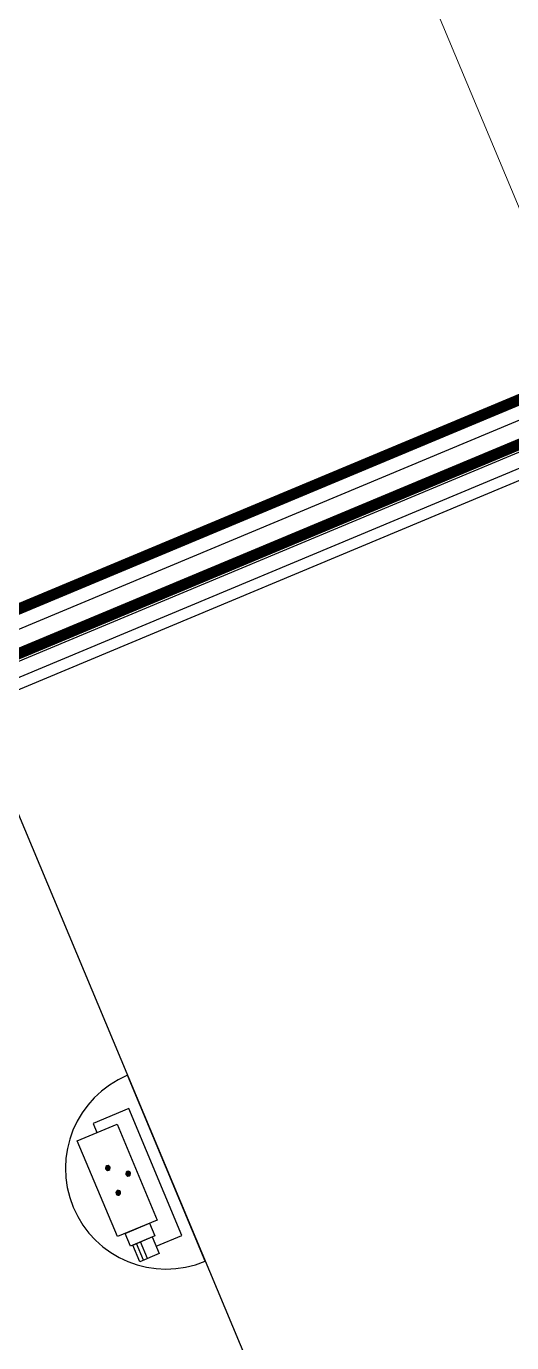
# Model space of a CAD drawing. Header units: millimetres. Extents: x 768159 to 833032, y -1374957 to -1225629.
# Drawn here: x 788674 to 789546, y -1316787 to -1314422 of the extents above; entities that cross this region are included whole.
import ezdxf
from ezdxf.xclip import XClip

# ---------------------------------------------------------------- set-up
doc = ezdxf.new("R2010")
doc.units = ezdxf.units.MM
doc.header["$LTSCALE"] = 10
doc.header["$MEASUREMENT"] = 0
doc.header["$XCLIPFRAME"] = 0
doc.linetypes.add('ACAD_ISO05W100', pattern=[33, 24, -3, 0, -3, 0, -3])
for name, color, linetype in [('I—平顶-投影仪、监控', 62, 'Continuous'), ('I—平顶—分格线', 8, 'Continuous'), ('I—平顶—检修口', 144, 'Continuous'), ('I—平顶—消防设施', 10, 'Continuous'), ('I—平顶—造型', 122, 'Continuous')]:
    doc.layers.add(name, color=color, linetype=linetype)

# ---------------------------------------------------------------- blocks, each defined once
blk = doc.blocks.new('1080P半球')
h = blk.add_hatch(color=256)
edge = h.paths.add_edge_path()
edge.add_ellipse((331, -135.7), major_axis=(3.05, 3.05), ratio=1, start_angle=315, end_angle=495)
edge.add_ellipse((331, -135.7), major_axis=(3.05, 3.05), ratio=1, start_angle=135, end_angle=315)
h = blk.add_hatch(color=256)
edge = h.paths.add_edge_path()
edge.add_ellipse((307.5, -165.5), major_axis=(3.05, 3.05), ratio=1, start_angle=315, end_angle=495)
edge.add_ellipse((307.5, -165.5), major_axis=(3.05, 3.05), ratio=1, start_angle=135, end_angle=315)
h = blk.add_hatch(color=256)
edge = h.paths.add_edge_path()
edge.add_ellipse((355.9, -165.5), major_axis=(3.05, 3.05), ratio=1, start_angle=315, end_angle=495)
edge.add_ellipse((355.9, -165.5), major_axis=(3.05, 3.05), ratio=1, start_angle=135, end_angle=315)
for p, q in [((529.4, -69), (167.3, -69)), ((470.7, -89.4), (223.4, -89.4)), ((223.4, -89.4), (223.4, -159.1)), ((470.7, -139.7), (470.7, -89.4)), ((241.1, -197.2), (241.1, -119.8)), ((241.1, -119.8), (427.9, -119.8)), ((427.9, -119.8), (427.9, -197.2)), ((427.9, -182), (427.9, -134.9)), ((427.9, -134.9), (452.5, -134.9)), ((452.5, -134.9), (452.5, -182)), ((452.5, -177.3), (452.5, -139.7)), ((452.5, -139.7), (485, -139.7)), ((485, -139.7), (485, -177.3)), ((223.4, -159.1), (241.1, -159.1)), ((485, -162.5), (452.5, -162.5)), ((452.5, -182), (427.9, -182)), ((485, -170.6), (452.5, -170.6)), ((485, -177.3), (452.5, -177.3)), ((427.9, -197.2), (241.1, -197.2))]:
    blk.add_line(p, q)
blk.add_arc((348.4, -69), 181, 180, 0)
for centre, start_param, end_param in [((331, -135.7), 5.497787, 8.63938), ((331, -135.7), 2.356194, 5.497787), ((307.5, -165.5), 5.497787, 8.63938), ((307.5, -165.5), 2.356194, 5.497787), ((355.9, -165.5), 5.497787, 8.63938), ((355.9, -165.5), 2.356194, 5.497787)]:
    blk.add_ellipse(centre, major_axis=(3.05, 3.05), ratio=1, start_param=start_param, end_param=end_param)
blk = doc.blocks.new('4560')
at = {"layer": 'I—平顶—分格线', "color": 1}
for centre in [(-2960, -20), (-2880, -20), (-2800, -20), (-2720, -20), (-2960, -50), (-2920, -35), (-2880, -50), (-2840, -35), (-2800, -50), (-2760, -35), (-2720, -50), (-2680, -35), (-2920, -65), (-2840, -65), (-2760, -65), (-2960, -80), (-2920, -95), (-2880, -80), (-2840, -95), (-2800, -80), (-2760, -95), (-2720, -80), (-2960, -110), (-2880, -110), (-2800, -110), (-2720, -110), (-2960, -140), (-2920, -125), (-2880, -140), (-2840, -125), (-2800, -140), (-2760, -125), (-2720, -140), (-2920, -155), (-2840, -155), (-2760, -155), (-2960, -170), (-2920, -185), (-2880, -170), (-2840, -185), (-2800, -170), (-2760, -185), (-2960, -200), (-2920, -215), (-2880, -200), (-2840, -215), (-2800, -200), (-2760, -215), (-2960, -230), (-2880, -230), (-2800, -230), (-2960, -260), (-2920, -245), (-2880, -260), (-2840, -245), (-2800, -260), (-2760, -245), (-2920, -275), (-2840, -275), (-2960, -290), (-2920, -305), (-2880, -290), (-2840, -305), (-2800, -290), (-2880, -320), (-2800, -320), (-2840, -335), (-2960, -770), (-2960, -800), (-2920, -785), (-2880, -800), (-2960, -830), (-2920, -815), (-2880, -830), (-2840, -815), (-2800, -830), (-2920, -845), (-2840, -845), (-2760, -845), (-2960, -860), (-2920, -875), (-2880, -860), (-2840, -875), (-2800, -860), (-2760, -875), (-2720, -860), (-2680, -875), (-2960, -890), (-2880, -890), (-2800, -890), (-2720, -890), (-2640, -890), (-2960, -920), (-2920, -905), (-2880, -920), (-2840, -905), (-2800, -920), (-2760, -905), (-2720, -920), (-2680, -905), (-2640, -920), (-2600, -905), (-2560, -920), (-2920, -935), (-2840, -935), (-2760, -935), (-2680, -935), (-2600, -935), (-2520, -935), (-2960, -950), (-2920, -965), (-2880, -950), (-2840, -965), (-2800, -950), (-2760, -965), (-2720, -950), (-2680, -965), (-2640, -950), (-2600, -965), (-2560, -950), (-2520, -965), (-2480, -950), (-2960, -980), (-2920, -995), (-2880, -980), (-2840, -995), (-2800, -980), (-2760, -995), (-2720, -980), (-2680, -995), (-2640, -980), (-2600, -995), (-2560, -980), (-2520, -995), (-2960, -1010), (-2880, -1010), (-2800, -1010), (-2720, -1010), (-2640, -1010), (-2560, -1010), (-2960, -1040), (-2920, -1025), (-2880, -1040), (-2840, -1025), (-2800, -1040), (-2760, -1025), (-2720, -1040), (-2680, -1025), (-2640, -1040), (-2600, -1025), (-2560, -1040), (-2520, -1025), (-2920, -1055), (-2840, -1055), (-2760, -1055), (-2680, -1055), (-2600, -1055), (-2520, -1055), (-2960, -1070), (-2920, -1085), (-2880, -1070), (-2840, -1085), (-2800, -1070), (-2760, -1085), (-2720, -1070), (-2680, -1085), (-2640, -1070), (-2600, -1085), (-2560, -1070), (-2960, -1100), (-2880, -1100), (-2800, -1100), (-2720, -1100), (-2640, -1100), (-2560, -1100), (-2960, -1130), (-2920, -1115), (-2880, -1130), (-2840, -1115), (-2800, -1130), (-2760, -1115), (-2720, -1130), (-2680, -1115), (-2640, -1130), (-2600, -1115), (-2560, -1130), (-2960, -1160), (-2920, -1145), (-2880, -1160), (-2840, -1145), (-2800, -1160), (-2760, -1145), (-2720, -1160), (-2680, -1145), (-2640, -1160), (-2600, -1145), (-2560, -1160), (-2920, -1175), (-2840, -1175), (-2760, -1175), (-2680, -1175), (-2600, -1175), (-2960, -1190), (-2920, -1205), (-2880, -1190), (-2840, -1205), (-2800, -1190), (-2760, -1205), (-2720, -1190), (-2680, -1205), (-2640, -1190), (-2600, -1205), (-2960, -1220), (-2880, -1220), (-2800, -1220), (-2720, -1220), (-2640, -1220), (-2960, -1250), (-2920, -1235), (-2880, -1250), (-2840, -1235), (-2800, -1250), (-2760, -1235), (-2720, -1250), (-2680, -1235), (-2640, -1250), (-2600, -1235), (-2920, -1265), (-2840, -1265), (-2760, -1265), (-2680, -1265), (-2960, -1280), (-2920, -1295), (-2880, -1280), (-2840, -1295), (-2800, -1280), (-2760, -1295), (-2720, -1280), (-2680, -1295), (-2640, -1280), (-2960, -1310), (-2920, -1325), (-2880, -1310), (-2840, -1325), (-2800, -1310), (-2760, -1325), (-2720, -1310), (-2680, -1325), (-2640, -1310), (-2960, -1340), (-2880, -1340), (-2800, -1340), (-2720, -1340), (-2640, -1340), (-2960, -1370), (-2920, -1355), (-2880, -1370), (-2840, -1355), (-2800, -1370), (-2760, -1355), (-2720, -1370), (-2680, -1355), (-2920, -1385), (-2840, -1385), (-2760, -1385), (-2680, -1385)]:
    blk.add_circle(centre, 3, dxfattribs=at)
blk = doc.blocks.new('30-1')
at = {"layer": 'I—平顶—分格线'}
for centre in [(-1370, -55.6), (-1340, -55.6), (-1310, -55.6), (-1280, -55.6), (-1250, -55.6), (-1220, -55.6), (-1190, -55.6), (-1160, -55.6), (-1130, -55.6), (-1100, -55.6), (-1070, -55.6), (-1040, -55.6), (-1010, -55.6), (-980, -55.6), (-950, -55.6), (-920, -55.6), (-1385, -85.6), (-1355, -85.6), (-1325, -85.6), (-1295, -85.6), (-1265, -85.6), (-1235, -85.6), (-1205, -85.6), (-1175, -85.6), (-1145, -85.6), (-1115, -85.6), (-1085, -85.6), (-1055, -85.6), (-1025, -85.6), (-995, -85.6), (-965, -85.6), (-935, -85.6), (-905, -85.6), (-1370, -115.6), (-1340, -115.6), (-1310, -115.6), (-1280, -115.6), (-1250, -115.6), (-1220, -115.6), (-1190, -115.6), (-1160, -115.6), (-1130, -115.6), (-1100, -115.6), (-1070, -115.6), (-1040, -115.6), (-1010, -115.6), (-980, -115.6), (-950, -115.6), (-920, -115.6), (-1385, -145.6), (-1355, -145.6), (-1325, -145.6), (-1295, -145.6), (-1265, -145.6), (-1235, -145.6), (-1205, -145.6), (-1175, -145.6), (-1145, -145.6), (-1115, -145.6), (-1085, -145.6), (-1055, -145.6), (-1025, -145.6), (-995, -145.6), (-965, -145.6), (-935, -145.6), (-845, -145.6), (-815, -145.6), (-1370, -175.6), (-1340, -175.6), (-1310, -175.6), (-1280, -175.6), (-1250, -175.6), (-1220, -175.6), (-1190, -175.6), (-1160, -175.6), (-1130, -175.6), (-1100, -175.6), (-1070, -175.6), (-1040, -175.6), (-1010, -175.6), (-980, -175.6), (-950, -175.6), (-860, -175.6), (-830, -175.6), (-800, -175.6), (-770, -175.6), (-740, -175.6), (-1385, -205.6), (-1355, -205.6), (-1325, -205.6), (-1295, -205.6), (-1265, -205.6), (-1235, -205.6), (-1205, -205.6), (-1175, -205.6), (-1145, -205.6), (-1115, -205.6), (-1085, -205.6), (-1055, -205.6), (-1025, -205.6), (-995, -205.6), (-965, -205.6), (-875, -205.6), (-845, -205.6), (-815, -205.6), (-785, -205.6), (-755, -205.6), (-725, -205.6), (-695, -205.6), (-665, -205.6), (-1370, -235.6), (-1340, -235.6), (-1310, -235.6), (-1280, -235.6), (-1250, -235.6), (-1220, -235.6), (-1190, -235.6), (-1160, -235.6), (-1130, -235.6), (-1100, -235.6), (-1070, -235.6), (-1040, -235.6), (-1010, -235.6), (-980, -235.6), (-860, -235.6), (-830, -235.6), (-800, -235.6), (-770, -235.6), (-740, -235.6), (-710, -235.6), (-680, -235.6), (-650, -235.6), (-620, -235.6), (-590, -235.6), (-1385, -265.6), (-1355, -265.6), (-1325, -265.6), (-1295, -265.6), (-1265, -265.6), (-1235, -265.6), (-1205, -265.6), (-1175, -265.6), (-1145, -265.6), (-1115, -265.6), (-1085, -265.6), (-1055, -265.6), (-1025, -265.6), (-995, -265.6), (-875, -265.6), (-845, -265.6), (-815, -265.6), (-785, -265.6), (-755, -265.6), (-725, -265.6), (-695, -265.6), (-665, -265.6), (-635, -265.6), (-605, -265.6), (-575, -265.6), (-545, -265.6), (-515, -265.6), (-1370, -295.6), (-1340, -295.6), (-1310, -295.6), (-1280, -295.6), (-1250, -295.6), (-1220, -295.6), (-1190, -295.6), (-1160, -295.6), (-1130, -295.6), (-1100, -295.6), (-1070, -295.6), (-1040, -295.6), (-1010, -295.6), (-890, -295.6), (-860, -295.6), (-830, -295.6), (-800, -295.6), (-770, -295.6), (-740, -295.6), (-710, -295.6), (-680, -295.6), (-650, -295.6), (-620, -295.6), (-590, -295.6), (-560, -295.6), (-530, -295.6), (-500, -295.6), (-470, -295.6), (-440, -295.6), (-1385, -325.6), (-1355, -325.6), (-1325, -325.6), (-1295, -325.6), (-1265, -325.6), (-1235, -325.6), (-1205, -325.6), (-1175, -325.6), (-1145, -325.6), (-1115, -325.6), (-1085, -325.6), (-1055, -325.6), (-1025, -325.6), (-905, -325.6), (-875, -325.6), (-845, -325.6), (-815, -325.6), (-785, -325.6), (-755, -325.6), (-725, -325.6), (-695, -325.6), (-665, -325.6), (-635, -325.6), (-605, -325.6), (-575, -325.6), (-545, -325.6), (-515, -325.6), (-485, -325.6), (-455, -325.6), (-425, -325.6), (-395, -325.6), (-365, -325.6), (-1370, -355.6), (-1340, -355.6), (-1310, -355.6), (-1280, -355.6), (-1250, -355.6), (-1220, -355.6), (-1190, -355.6), (-1160, -355.6), (-1130, -355.6), (-1100, -355.6), (-1070, -355.6), (-1040, -355.6), (-920, -355.6), (-890, -355.6), (-860, -355.6), (-830, -355.6), (-800, -355.6), (-770, -355.6), (-740, -355.6), (-710, -355.6), (-680, -355.6), (-650, -355.6), (-620, -355.6), (-590, -355.6), (-560, -355.6), (-530, -355.6), (-500, -355.6), (-470, -355.6), (-440, -355.6), (-410, -355.6), (-380, -355.6), (-350, -355.6), (-320, -355.6), (-290, -355.6), (-1385, -385.6), (-1355, -385.6), (-1325, -385.6), (-1295, -385.6), (-1265, -385.6), (-1235, -385.6), (-1205, -385.6), (-1175, -385.6), (-1145, -385.6), (-1115, -385.6), (-1085, -385.6), (-1055, -385.6), (-935, -385.6), (-905, -385.6), (-875, -385.6), (-845, -385.6), (-815, -385.6), (-785, -385.6), (-755, -385.6), (-725, -385.6), (-695, -385.6), (-665, -385.6), (-635, -385.6), (-605, -385.6), (-575, -385.6), (-545, -385.6), (-515, -385.6), (-485, -385.6), (-455, -385.6), (-425, -385.6), (-395, -385.6), (-365, -385.6), (-335, -385.6), (-305, -385.6), (-275, -385.6), (-245, -385.6), (-215, -385.6), (-1370, -415.6), (-1340, -415.6), (-1310, -415.6), (-1280, -415.6), (-1250, -415.6), (-1220, -415.6), (-1190, -415.6), (-1160, -415.6), (-1130, -415.6), (-1100, -415.6), (-1070, -415.6), (-950, -415.6), (-920, -415.6), (-890, -415.6), (-860, -415.6), (-830, -415.6), (-800, -415.6), (-770, -415.6), (-740, -415.6), (-710, -415.6), (-680, -415.6), (-650, -415.6), (-620, -415.6), (-590, -415.6), (-560, -415.6), (-530, -415.6), (-500, -415.6), (-470, -415.6), (-440, -415.6), (-410, -415.6), (-380, -415.6), (-350, -415.6), (-320, -415.6), (-290, -415.6), (-260, -415.6), (-230, -415.6), (-200, -415.6), (-170, -415.6), (-1385, -445.6), (-1355, -445.6), (-1325, -445.6), (-1295, -445.6), (-1265, -445.6), (-1235, -445.6), (-1205, -445.6), (-1175, -445.6), (-1145, -445.6), (-1115, -445.6), (-1085, -445.6), (-965, -445.6), (-935, -445.6), (-905, -445.6), (-875, -445.6), (-845, -445.6), (-815, -445.6), (-785, -445.6), (-755, -445.6), (-725, -445.6), (-695, -445.6), (-665, -445.6), (-635, -445.6), (-605, -445.6), (-575, -445.6), (-545, -445.6), (-515, -445.6), (-485, -445.6), (-455, -445.6), (-425, -445.6), (-395, -445.6), (-365, -445.6), (-335, -445.6), (-305, -445.6), (-275, -445.6), (-245, -445.6), (-215, -445.6), (-185, -445.6), (-155, -445.6), (-125, -445.6), (-95, -445.6), (-1370, -475.6), (-1340, -475.6), (-1310, -475.6), (-1280, -475.6), (-1250, -475.6), (-1220, -475.6), (-1190, -475.6), (-1160, -475.6), (-1130, -475.6), (-1100, -475.6), (-1070, -475.6), (-980, -475.6), (-950, -475.6), (-920, -475.6), (-890, -475.6), (-860, -475.6), (-830, -475.6), (-800, -475.6), (-770, -475.6), (-740, -475.6), (-710, -475.6), (-680, -475.6), (-650, -475.6), (-620, -475.6), (-590, -475.6), (-560, -475.6), (-530, -475.6), (-500, -475.6), (-470, -475.6), (-440, -475.6), (-410, -475.6), (-380, -475.6), (-350, -475.6), (-320, -475.6), (-290, -475.6), (-260, -475.6), (-230, -475.6), (-200, -475.6), (-170, -475.6), (-140, -475.6), (-110, -475.6), (-80, -475.6), (-50, -475.6), (-1385, -505.6), (-1355, -505.6), (-1325, -505.6), (-1295, -505.6), (-1265, -505.6), (-1235, -505.6), (-1205, -505.6), (-1175, -505.6), (-1145, -505.6), (-1115, -505.6), (-1085, -505.6), (-995, -505.6), (-965, -505.6), (-935, -505.6), (-905, -505.6), (-875, -505.6), (-845, -505.6), (-815, -505.6), (-785, -505.6), (-755, -505.6), (-725, -505.6), (-695, -505.6), (-665, -505.6), (-635, -505.6), (-605, -505.6), (-575, -505.6), (-545, -505.6), (-515, -505.6), (-485, -505.6), (-455, -505.6), (-425, -505.6), (-395, -505.6), (-365, -505.6), (-335, -505.6), (-305, -505.6), (-275, -505.6), (-245, -505.6), (-215, -505.6), (-185, -505.6), (-155, -505.6), (-125, -505.6), (-95, -505.6), (-65, -505.6), (-1370, -535.6), (-1340, -535.6), (-1310, -535.6), (-1280, -535.6), (-1250, -535.6), (-1220, -535.6), (-1190, -535.6), (-1160, -535.6), (-1130, -535.6), (-1100, -535.6), (-1010, -535.6), (-980, -535.6), (-950, -535.6), (-920, -535.6), (-890, -535.6), (-860, -535.6), (-830, -535.6), (-800, -535.6), (-770, -535.6), (-740, -535.6), (-710, -535.6), (-680, -535.6), (-650, -535.6), (-620, -535.6), (-590, -535.6), (-560, -535.6), (-530, -535.6), (-500, -535.6), (-470, -535.6), (-440, -535.6), (-410, -535.6), (-380, -535.6), (-350, -535.6), (-320, -535.6), (-290, -535.6), (-260, -535.6), (-230, -535.6), (-200, -535.6), (-170, -535.6), (-140, -535.6), (-110, -535.6), (-80, -535.6), (-1385, -565.6), (-1355, -565.6), (-1325, -565.6), (-1295, -565.6), (-1265, -565.6), (-1235, -565.6), (-1205, -565.6), (-1175, -565.6), (-1145, -565.6), (-1115, -565.6), (-1025, -565.6), (-995, -565.6), (-965, -565.6), (-935, -565.6), (-905, -565.6), (-875, -565.6), (-845, -565.6), (-815, -565.6), (-785, -565.6), (-755, -565.6), (-725, -565.6), (-695, -565.6), (-665, -565.6), (-635, -565.6), (-605, -565.6), (-575, -565.6), (-545, -565.6), (-515, -565.6), (-485, -565.6), (-455, -565.6), (-425, -565.6), (-395, -565.6), (-365, -565.6), (-335, -565.6), (-305, -565.6), (-275, -565.6), (-245, -565.6), (-215, -565.6), (-185, -565.6), (-155, -565.6), (-125, -565.6), (-95, -565.6), (-1370, -595.6), (-1340, -595.6), (-1310, -595.6), (-1280, -595.6), (-1250, -595.6), (-1220, -595.6), (-1190, -595.6), (-1160, -595.6), (-1130, -595.6), (-1010, -595.6), (-980, -595.6), (-950, -595.6), (-920, -595.6), (-890, -595.6), (-860, -595.6), (-830, -595.6), (-800, -595.6), (-770, -595.6), (-740, -595.6), (-710, -595.6), (-680, -595.6), (-650, -595.6), (-620, -595.6), (-590, -595.6), (-560, -595.6), (-530, -595.6), (-500, -595.6), (-470, -595.6), (-440, -595.6), (-410, -595.6), (-380, -595.6), (-350, -595.6), (-320, -595.6), (-290, -595.6), (-260, -595.6), (-230, -595.6), (-200, -595.6), (-170, -595.6), (-140, -595.6), (-110, -595.6), (-1385, -625.6), (-1355, -625.6), (-1325, -625.6), (-1295, -625.6), (-1265, -625.6), (-1235, -625.6), (-1205, -625.6), (-1175, -625.6), (-1145, -625.6), (-1025, -625.6), (-995, -625.6), (-965, -625.6), (-935, -625.6), (-905, -625.6), (-875, -625.6), (-845, -625.6), (-815, -625.6), (-785, -625.6), (-755, -625.6), (-725, -625.6), (-695, -625.6), (-665, -625.6), (-635, -625.6), (-605, -625.6), (-575, -625.6), (-545, -625.6), (-515, -625.6), (-485, -625.6), (-455, -625.6), (-425, -625.6), (-395, -625.6), (-365, -625.6), (-335, -625.6), (-305, -625.6), (-275, -625.6), (-245, -625.6), (-215, -625.6), (-185, -625.6), (-155, -625.6), (-125, -625.6), (-1370, -655.6), (-1340, -655.6), (-1310, -655.6), (-1280, -655.6), (-1250, -655.6), (-1220, -655.6), (-1190, -655.6), (-1160, -655.6), (-1040, -655.6), (-1010, -655.6), (-980, -655.6), (-950, -655.6), (-920, -655.6), (-890, -655.6), (-860, -655.6), (-830, -655.6), (-800, -655.6), (-770, -655.6), (-740, -655.6), (-710, -655.6), (-680, -655.6), (-650, -655.6), (-620, -655.6), (-590, -655.6), (-560, -655.6), (-530, -655.6), (-500, -655.6), (-470, -655.6), (-440, -655.6), (-410, -655.6), (-380, -655.6), (-350, -655.6), (-320, -655.6), (-290, -655.6), (-260, -655.6), (-230, -655.6), (-200, -655.6), (-170, -655.6), (-140, -655.6), (-1385, -685.6), (-1355, -685.6), (-1325, -685.6), (-1295, -685.6), (-1265, -685.6), (-1235, -685.6), (-1205, -685.6), (-1175, -685.6), (-1055, -685.6), (-1025, -685.6), (-995, -685.6), (-965, -685.6), (-935, -685.6), (-905, -685.6), (-875, -685.6), (-845, -685.6), (-815, -685.6), (-785, -685.6), (-755, -685.6), (-725, -685.6), (-695, -685.6), (-665, -685.6), (-635, -685.6), (-605, -685.6), (-575, -685.6), (-545, -685.6), (-515, -685.6), (-485, -685.6), (-455, -685.6), (-425, -685.6), (-395, -685.6), (-365, -685.6), (-335, -685.6), (-305, -685.6), (-275, -685.6), (-245, -685.6), (-215, -685.6), (-185, -685.6), (-155, -685.6), (-1370, -715.6), (-1340, -715.6), (-1310, -715.6), (-1280, -715.6), (-1250, -715.6), (-1220, -715.6), (-1190, -715.6), (-1070, -715.6), (-1040, -715.6), (-1010, -715.6), (-980, -715.6), (-950, -715.6), (-920, -715.6), (-890, -715.6), (-860, -715.6), (-830, -715.6), (-800, -715.6), (-770, -715.6), (-740, -715.6), (-710, -715.6), (-680, -715.6), (-650, -715.6), (-620, -715.6), (-590, -715.6), (-560, -715.6), (-530, -715.6), (-500, -715.6), (-470, -715.6), (-440, -715.6), (-410, -715.6), (-380, -715.6), (-350, -715.6), (-320, -715.6), (-290, -715.6), (-260, -715.6), (-230, -715.6), (-200, -715.6), (-170, -715.6), (-140, -715.6), (-1385, -745.6), (-1355, -745.6), (-1325, -745.6), (-1295, -745.6), (-1265, -745.6), (-1235, -745.6), (-1205, -745.6), (-1085, -745.6), (-1055, -745.6), (-1025, -745.6), (-995, -745.6), (-965, -745.6), (-935, -745.6), (-905, -745.6), (-875, -745.6), (-845, -745.6), (-815, -745.6), (-785, -745.6), (-755, -745.6), (-725, -745.6), (-695, -745.6), (-665, -745.6), (-635, -745.6), (-605, -745.6), (-575, -745.6), (-545, -745.6), (-515, -745.6), (-485, -745.6), (-455, -745.6), (-425, -745.6), (-395, -745.6), (-365, -745.6), (-335, -745.6), (-305, -745.6), (-275, -745.6), (-245, -745.6), (-215, -745.6), (-185, -745.6), (-155, -745.6), (-1370, -775.6), (-1340, -775.6), (-1310, -775.6), (-1280, -775.6), (-1250, -775.6), (-1220, -775.6), (-1100, -775.6), (-1070, -775.6), (-1040, -775.6), (-1010, -775.6), (-980, -775.6), (-950, -775.6), (-920, -775.6), (-890, -775.6), (-860, -775.6), (-830, -775.6), (-800, -775.6), (-770, -775.6), (-740, -775.6), (-710, -775.6), (-680, -775.6), (-650, -775.6), (-620, -775.6), (-590, -775.6), (-560, -775.6), (-530, -775.6), (-500, -775.6), (-470, -775.6), (-440, -775.6), (-410, -775.6), (-380, -775.6), (-350, -775.6), (-320, -775.6), (-290, -775.6), (-260, -775.6), (-230, -775.6), (-200, -775.6), (-170, -775.6), (-1385, -805.6), (-1355, -805.6), (-1325, -805.6), (-1295, -805.6), (-1265, -805.6), (-1235, -805.6), (-1115, -805.6), (-1085, -805.6), (-1055, -805.6), (-1025, -805.6), (-995, -805.6), (-965, -805.6), (-935, -805.6), (-905, -805.6), (-875, -805.6), (-845, -805.6), (-815, -805.6), (-785, -805.6), (-755, -805.6), (-725, -805.6), (-695, -805.6), (-665, -805.6), (-635, -805.6), (-605, -805.6), (-575, -805.6), (-545, -805.6), (-515, -805.6), (-485, -805.6), (-455, -805.6), (-425, -805.6), (-395, -805.6), (-365, -805.6), (-335, -805.6), (-305, -805.6), (-275, -805.6), (-245, -805.6), (-215, -805.6), (-185, -805.6), (-1370, -835.6), (-1340, -835.6), (-1310, -835.6), (-1280, -835.6), (-1250, -835.6), (-1220, -835.6), (-1130, -835.6), (-1100, -835.6), (-1070, -835.6), (-1040, -835.6), (-1010, -835.6), (-980, -835.6), (-950, -835.6), (-920, -835.6), (-890, -835.6), (-860, -835.6), (-830, -835.6), (-800, -835.6), (-770, -835.6), (-740, -835.6), (-710, -835.6), (-680, -835.6), (-650, -835.6), (-620, -835.6), (-590, -835.6), (-560, -835.6), (-530, -835.6), (-500, -835.6), (-470, -835.6), (-440, -835.6), (-410, -835.6), (-380, -835.6), (-350, -835.6), (-320, -835.6), (-290, -835.6), (-260, -835.6), (-230, -835.6), (-200, -835.6), (-1385, -865.6), (-1355, -865.6), (-1325, -865.6), (-1295, -865.6), (-1265, -865.6), (-1235, -865.6), (-1145, -865.6), (-1115, -865.6), (-1085, -865.6), (-1055, -865.6), (-1025, -865.6), (-995, -865.6), (-965, -865.6), (-935, -865.6), (-905, -865.6), (-875, -865.6), (-845, -865.6), (-815, -865.6), (-785, -865.6), (-755, -865.6), (-725, -865.6), (-695, -865.6), (-665, -865.6), (-635, -865.6), (-605, -865.6), (-575, -865.6), (-545, -865.6), (-515, -865.6), (-485, -865.6), (-455, -865.6), (-425, -865.6), (-395, -865.6), (-365, -865.6), (-335, -865.6), (-305, -865.6), (-275, -865.6), (-245, -865.6), (-215, -865.6), (-1370, -895.6), (-1340, -895.6), (-1310, -895.6), (-1280, -895.6), (-1250, -895.6), (-1160, -895.6), (-1130, -895.6), (-1100, -895.6), (-1070, -895.6), (-1040, -895.6), (-1010, -895.6), (-980, -895.6), (-950, -895.6), (-920, -895.6), (-890, -895.6), (-860, -895.6), (-830, -895.6), (-800, -895.6), (-770, -895.6), (-740, -895.6), (-710, -895.6), (-680, -895.6), (-650, -895.6), (-620, -895.6), (-590, -895.6), (-560, -895.6), (-530, -895.6), (-500, -895.6), (-470, -895.6), (-440, -895.6), (-410, -895.6), (-380, -895.6), (-350, -895.6), (-320, -895.6), (-290, -895.6), (-260, -895.6), (-230, -895.6), (-1385, -925.6), (-1355, -925.6), (-1325, -925.6), (-1295, -925.6), (-1265, -925.6), (-1175, -925.6), (-1145, -925.6), (-1115, -925.6), (-1085, -925.6), (-1055, -925.6), (-1025, -925.6), (-995, -925.6), (-965, -925.6), (-935, -925.6), (-905, -925.6), (-875, -925.6), (-845, -925.6), (-815, -925.6), (-785, -925.6), (-755, -925.6), (-725, -925.6), (-695, -925.6), (-665, -925.6), (-635, -925.6), (-605, -925.6), (-575, -925.6), (-545, -925.6), (-515, -925.6), (-485, -925.6), (-455, -925.6), (-425, -925.6), (-395, -925.6), (-365, -925.6), (-335, -925.6), (-305, -925.6), (-275, -925.6), (-245, -925.6), (-1370, -955.6), (-1340, -955.6), (-1310, -955.6), (-1280, -955.6), (-1190, -955.6), (-1160, -955.6), (-1130, -955.6), (-1100, -955.6), (-1070, -955.6), (-1040, -955.6), (-1010, -955.6), (-980, -955.6), (-950, -955.6), (-920, -955.6), (-890, -955.6), (-860, -955.6), (-830, -955.6), (-800, -955.6), (-770, -955.6), (-740, -955.6), (-710, -955.6), (-680, -955.6), (-650, -955.6), (-620, -955.6), (-590, -955.6), (-560, -955.6), (-530, -955.6), (-500, -955.6), (-470, -955.6), (-440, -955.6), (-410, -955.6), (-380, -955.6), (-350, -955.6), (-320, -955.6), (-290, -955.6), (-260, -955.6), (-1385, -985.6), (-1355, -985.6), (-1325, -985.6), (-1295, -985.6), (-1175, -985.6), (-1145, -985.6), (-1115, -985.6), (-1085, -985.6), (-1055, -985.6), (-1025, -985.6), (-995, -985.6), (-965, -985.6), (-935, -985.6), (-905, -985.6), (-875, -985.6), (-845, -985.6), (-815, -985.6), (-785, -985.6), (-755, -985.6), (-725, -985.6), (-695, -985.6), (-665, -985.6), (-635, -985.6), (-605, -985.6), (-575, -985.6), (-545, -985.6), (-515, -985.6), (-485, -985.6), (-455, -985.6), (-425, -985.6), (-395, -985.6), (-365, -985.6), (-335, -985.6), (-305, -985.6), (-275, -985.6), (-1370, -1015.6), (-1340, -1015.6), (-1310, -1015.6), (-1190, -1015.6), (-1160, -1015.6), (-1130, -1015.6), (-1100, -1015.6), (-1070, -1015.6), (-1040, -1015.6), (-1010, -1015.6), (-980, -1015.6), (-950, -1015.6), (-920, -1015.6), (-890, -1015.6), (-860, -1015.6), (-830, -1015.6), (-800, -1015.6), (-770, -1015.6), (-740, -1015.6), (-710, -1015.6), (-680, -1015.6), (-650, -1015.6), (-620, -1015.6), (-590, -1015.6), (-560, -1015.6), (-530, -1015.6), (-500, -1015.6), (-470, -1015.6), (-440, -1015.6), (-410, -1015.6), (-380, -1015.6), (-350, -1015.6), (-320, -1015.6), (-290, -1015.6), (-1385, -1045.6), (-1355, -1045.6), (-1325, -1045.6), (-1205, -1045.6), (-1175, -1045.6), (-1145, -1045.6), (-1115, -1045.6), (-1085, -1045.6), (-1055, -1045.6), (-1025, -1045.6), (-995, -1045.6), (-965, -1045.6), (-935, -1045.6), (-905, -1045.6), (-875, -1045.6), (-845, -1045.6), (-815, -1045.6), (-785, -1045.6), (-755, -1045.6), (-725, -1045.6), (-695, -1045.6), (-665, -1045.6), (-635, -1045.6), (-605, -1045.6), (-575, -1045.6), (-545, -1045.6), (-515, -1045.6), (-485, -1045.6), (-455, -1045.6), (-425, -1045.6), (-395, -1045.6), (-365, -1045.6), (-335, -1045.6), (-305, -1045.6), (-1370, -1075.6), (-1340, -1075.6), (-1220, -1075.6), (-1190, -1075.6), (-1160, -1075.6), (-1130, -1075.6), (-1100, -1075.6), (-1070, -1075.6), (-1040, -1075.6), (-1010, -1075.6), (-980, -1075.6), (-950, -1075.6), (-920, -1075.6), (-890, -1075.6), (-860, -1075.6), (-830, -1075.6), (-800, -1075.6), (-770, -1075.6), (-740, -1075.6), (-710, -1075.6), (-680, -1075.6), (-650, -1075.6), (-620, -1075.6), (-590, -1075.6), (-560, -1075.6), (-530, -1075.6), (-500, -1075.6), (-470, -1075.6), (-440, -1075.6), (-410, -1075.6), (-380, -1075.6), (-350, -1075.6), (-320, -1075.6), (-290, -1075.6), (-1385, -1105.6), (-1355, -1105.6), (-1235, -1105.6), (-1205, -1105.6), (-1175, -1105.6), (-1145, -1105.6), (-1115, -1105.6), (-1085, -1105.6), (-1055, -1105.6), (-1025, -1105.6), (-995, -1105.6), (-965, -1105.6), (-935, -1105.6), (-905, -1105.6), (-875, -1105.6), (-845, -1105.6), (-815, -1105.6), (-785, -1105.6), (-755, -1105.6), (-725, -1105.6), (-695, -1105.6), (-665, -1105.6), (-635, -1105.6), (-605, -1105.6), (-575, -1105.6), (-545, -1105.6), (-515, -1105.6), (-485, -1105.6), (-455, -1105.6), (-425, -1105.6), (-395, -1105.6), (-365, -1105.6), (-335, -1105.6), (-305, -1105.6), (-1370, -1135.6), (-1250, -1135.6), (-1220, -1135.6), (-1190, -1135.6), (-1160, -1135.6), (-1130, -1135.6), (-1100, -1135.6), (-1070, -1135.6), (-1040, -1135.6), (-1010, -1135.6), (-980, -1135.6), (-950, -1135.6), (-920, -1135.6), (-890, -1135.6), (-860, -1135.6), (-830, -1135.6), (-800, -1135.6), (-770, -1135.6), (-740, -1135.6), (-710, -1135.6), (-680, -1135.6), (-650, -1135.6), (-620, -1135.6), (-590, -1135.6), (-560, -1135.6), (-530, -1135.6), (-500, -1135.6), (-470, -1135.6), (-440, -1135.6), (-410, -1135.6), (-380, -1135.6), (-350, -1135.6), (-320, -1135.6), (-1385, -1165.6), (-1265, -1165.6), (-1235, -1165.6), (-1205, -1165.6), (-1175, -1165.6), (-1145, -1165.6), (-1115, -1165.6), (-1085, -1165.6), (-1055, -1165.6), (-1025, -1165.6), (-995, -1165.6), (-965, -1165.6), (-935, -1165.6), (-905, -1165.6), (-875, -1165.6), (-845, -1165.6), (-815, -1165.6), (-785, -1165.6), (-755, -1165.6), (-725, -1165.6), (-695, -1165.6), (-665, -1165.6), (-635, -1165.6), (-605, -1165.6), (-575, -1165.6), (-545, -1165.6), (-515, -1165.6), (-485, -1165.6), (-455, -1165.6), (-425, -1165.6), (-395, -1165.6), (-365, -1165.6), (-335, -1165.6), (-1370, -1195.6), (-1280, -1195.6), (-1250, -1195.6), (-1220, -1195.6), (-1190, -1195.6), (-1160, -1195.6), (-1130, -1195.6), (-1100, -1195.6), (-1070, -1195.6), (-1040, -1195.6), (-1010, -1195.6), (-980, -1195.6), (-950, -1195.6), (-920, -1195.6), (-890, -1195.6), (-860, -1195.6), (-830, -1195.6), (-800, -1195.6), (-770, -1195.6), (-740, -1195.6), (-710, -1195.6), (-680, -1195.6), (-650, -1195.6), (-620, -1195.6), (-590, -1195.6), (-560, -1195.6), (-530, -1195.6), (-500, -1195.6), (-470, -1195.6), (-440, -1195.6), (-410, -1195.6), (-380, -1195.6), (-350, -1195.6), (-1385, -1225.6), (-1295, -1225.6), (-1265, -1225.6), (-1235, -1225.6), (-1205, -1225.6), (-1175, -1225.6), (-1145, -1225.6), (-1115, -1225.6), (-1085, -1225.6), (-1055, -1225.6), (-1025, -1225.6), (-995, -1225.6), (-965, -1225.6), (-935, -1225.6), (-905, -1225.6), (-875, -1225.6), (-845, -1225.6), (-815, -1225.6), (-785, -1225.6), (-755, -1225.6), (-725, -1225.6), (-695, -1225.6), (-665, -1225.6), (-635, -1225.6), (-605, -1225.6), (-575, -1225.6), (-545, -1225.6), (-515, -1225.6), (-485, -1225.6), (-455, -1225.6), (-425, -1225.6), (-395, -1225.6), (-365, -1225.6), (-1310, -1255.6), (-1280, -1255.6), (-1250, -1255.6), (-1220, -1255.6), (-1190, -1255.6), (-1160, -1255.6), (-1130, -1255.6), (-1100, -1255.6), (-1070, -1255.6), (-1040, -1255.6), (-1010, -1255.6), (-980, -1255.6), (-950, -1255.6), (-920, -1255.6), (-890, -1255.6), (-860, -1255.6), (-830, -1255.6), (-800, -1255.6), (-770, -1255.6), (-740, -1255.6), (-710, -1255.6), (-680, -1255.6), (-650, -1255.6), (-620, -1255.6), (-590, -1255.6), (-560, -1255.6), (-530, -1255.6), (-500, -1255.6), (-470, -1255.6), (-440, -1255.6), (-410, -1255.6), (-380, -1255.6), (-1325, -1285.6), (-1295, -1285.6), (-1265, -1285.6), (-1235, -1285.6), (-1205, -1285.6), (-1175, -1285.6), (-1145, -1285.6), (-1115, -1285.6), (-1085, -1285.6), (-1055, -1285.6), (-1025, -1285.6), (-995, -1285.6), (-965, -1285.6), (-935, -1285.6), (-905, -1285.6), (-875, -1285.6), (-845, -1285.6), (-815, -1285.6), (-785, -1285.6), (-755, -1285.6), (-725, -1285.6), (-695, -1285.6), (-665, -1285.6), (-635, -1285.6), (-605, -1285.6), (-575, -1285.6), (-545, -1285.6), (-515, -1285.6), (-485, -1285.6), (-455, -1285.6), (-425, -1285.6), (-395, -1285.6), (-1340, -1315.6), (-1310, -1315.6), (-1280, -1315.6), (-1250, -1315.6), (-1220, -1315.6), (-1190, -1315.6), (-1160, -1315.6), (-1130, -1315.6), (-1100, -1315.6), (-1070, -1315.6), (-1040, -1315.6), (-1010, -1315.6), (-980, -1315.6), (-950, -1315.6), (-920, -1315.6), (-890, -1315.6), (-860, -1315.6), (-830, -1315.6), (-800, -1315.6), (-770, -1315.6), (-740, -1315.6), (-710, -1315.6), (-680, -1315.6), (-650, -1315.6), (-620, -1315.6), (-590, -1315.6), (-560, -1315.6), (-530, -1315.6), (-500, -1315.6), (-470, -1315.6), (-440, -1315.6), (-410, -1315.6), (-1325, -1345.6), (-1295, -1345.6), (-1265, -1345.6), (-1235, -1345.6), (-1205, -1345.6), (-1175, -1345.6), (-1145, -1345.6), (-1115, -1345.6), (-1085, -1345.6), (-1055, -1345.6), (-1025, -1345.6), (-995, -1345.6), (-965, -1345.6), (-935, -1345.6), (-905, -1345.6), (-875, -1345.6), (-845, -1345.6), (-815, -1345.6), (-785, -1345.6), (-755, -1345.6), (-725, -1345.6), (-695, -1345.6), (-665, -1345.6), (-635, -1345.6), (-605, -1345.6), (-575, -1345.6), (-545, -1345.6), (-515, -1345.6), (-485, -1345.6), (-455, -1345.6), (-425, -1345.6), (-1340, -1375.6), (-1310, -1375.6), (-1280, -1375.6), (-1250, -1375.6), (-1220, -1375.6), (-1190, -1375.6), (-1160, -1375.6), (-1130, -1375.6), (-1100, -1375.6), (-1070, -1375.6), (-1040, -1375.6), (-1010, -1375.6), (-980, -1375.6), (-950, -1375.6), (-920, -1375.6), (-890, -1375.6), (-860, -1375.6), (-830, -1375.6), (-800, -1375.6), (-770, -1375.6), (-740, -1375.6), (-710, -1375.6), (-680, -1375.6), (-650, -1375.6), (-620, -1375.6), (-590, -1375.6), (-560, -1375.6), (-530, -1375.6), (-500, -1375.6), (-470, -1375.6), (-440, -1375.6), (-1355, -1405.6), (-1325, -1405.6), (-1295, -1405.6), (-1265, -1405.6), (-1235, -1405.6), (-1205, -1405.6), (-1175, -1405.6), (-1145, -1405.6), (-1115, -1405.6), (-1085, -1405.6), (-1055, -1405.6), (-1025, -1405.6), (-995, -1405.6), (-965, -1405.6), (-935, -1405.6), (-905, -1405.6), (-875, -1405.6), (-845, -1405.6), (-815, -1405.6), (-785, -1405.6), (-755, -1405.6), (-725, -1405.6), (-695, -1405.6), (-665, -1405.6), (-635, -1405.6), (-605, -1405.6), (-575, -1405.6), (-545, -1405.6), (-515, -1405.6), (-485, -1405.6), (-455, -1405.6), (-1370, -1435.6), (-1340, -1435.6), (-1310, -1435.6), (-1280, -1435.6), (-1250, -1435.6), (-1220, -1435.6), (-1190, -1435.6), (-1160, -1435.6), (-1130, -1435.6), (-1100, -1435.6), (-1070, -1435.6), (-1040, -1435.6), (-1010, -1435.6), (-980, -1435.6), (-950, -1435.6), (-920, -1435.6), (-890, -1435.6), (-860, -1435.6), (-830, -1435.6), (-800, -1435.6), (-770, -1435.6), (-740, -1435.6), (-710, -1435.6), (-680, -1435.6), (-650, -1435.6), (-620, -1435.6), (-590, -1435.6), (-560, -1435.6), (-530, -1435.6), (-500, -1435.6), (-470, -1435.6), (-1385, -1465.6), (-1355, -1465.6), (-1325, -1465.6), (-1295, -1465.6), (-1265, -1465.6), (-1235, -1465.6), (-1205, -1465.6), (-1175, -1465.6), (-1145, -1465.6), (-1115, -1465.6), (-1085, -1465.6), (-1055, -1465.6), (-1025, -1465.6), (-995, -1465.6), (-965, -1465.6), (-935, -1465.6), (-905, -1465.6), (-875, -1465.6), (-845, -1465.6), (-815, -1465.6), (-785, -1465.6), (-755, -1465.6), (-725, -1465.6), (-695, -1465.6), (-665, -1465.6), (-635, -1465.6), (-605, -1465.6), (-575, -1465.6), (-545, -1465.6), (-515, -1465.6), (-485, -1465.6), (-455, -1465.6), (-1370, -1495.6), (-1340, -1495.6), (-1310, -1495.6), (-1280, -1495.6), (-1250, -1495.6), (-1220, -1495.6), (-1190, -1495.6), (-1160, -1495.6), (-1130, -1495.6), (-1100, -1495.6), (-1070, -1495.6), (-1040, -1495.6), (-1010, -1495.6), (-980, -1495.6), (-950, -1495.6), (-920, -1495.6), (-890, -1495.6), (-860, -1495.6), (-830, -1495.6), (-800, -1495.6), (-770, -1495.6), (-740, -1495.6), (-710, -1495.6), (-680, -1495.6), (-650, -1495.6), (-620, -1495.6), (-590, -1495.6), (-560, -1495.6), (-530, -1495.6), (-500, -1495.6), (-470, -1495.6), (-1385, -1525.6), (-1355, -1525.6), (-1325, -1525.6), (-1295, -1525.6), (-1265, -1525.6), (-1235, -1525.6), (-1205, -1525.6), (-1175, -1525.6), (-1145, -1525.6), (-1115, -1525.6), (-1085, -1525.6), (-1055, -1525.6), (-1025, -1525.6), (-995, -1525.6), (-965, -1525.6), (-935, -1525.6), (-905, -1525.6), (-875, -1525.6), (-845, -1525.6), (-815, -1525.6), (-785, -1525.6), (-755, -1525.6), (-725, -1525.6), (-695, -1525.6), (-665, -1525.6), (-635, -1525.6), (-605, -1525.6), (-575, -1525.6), (-545, -1525.6), (-515, -1525.6), (-485, -1525.6), (-1370, -1555.6), (-1340, -1555.6), (-1310, -1555.6), (-1280, -1555.6), (-1250, -1555.6), (-1220, -1555.6), (-1190, -1555.6), (-1160, -1555.6), (-1130, -1555.6), (-1100, -1555.6), (-1070, -1555.6), (-1040, -1555.6), (-1010, -1555.6), (-980, -1555.6), (-950, -1555.6), (-920, -1555.6), (-890, -1555.6), (-860, -1555.6), (-830, -1555.6), (-800, -1555.6), (-770, -1555.6), (-740, -1555.6), (-710, -1555.6), (-680, -1555.6), (-650, -1555.6), (-620, -1555.6), (-590, -1555.6), (-560, -1555.6), (-530, -1555.6), (-500, -1555.6), (-20, -1555.6), (-1385, -1585.6), (-1355, -1585.6), (-1325, -1585.6), (-1295, -1585.6), (-1265, -1585.6), (-1235, -1585.6), (-1205, -1585.6), (-1175, -1585.6), (-1145, -1585.6), (-1115, -1585.6), (-1085, -1585.6), (-1055, -1585.6), (-1025, -1585.6), (-995, -1585.6), (-965, -1585.6), (-935, -1585.6), (-905, -1585.6), (-875, -1585.6), (-845, -1585.6), (-815, -1585.6), (-785, -1585.6), (-755, -1585.6), (-725, -1585.6), (-695, -1585.6), (-665, -1585.6), (-635, -1585.6), (-605, -1585.6), (-575, -1585.6), (-545, -1585.6), (-515, -1585.6), (-35, -1585.6), (-1370, -1615.6), (-1340, -1615.6), (-1310, -1615.6), (-1280, -1615.6), (-1250, -1615.6), (-1220, -1615.6), (-1190, -1615.6), (-1160, -1615.6), (-1130, -1615.6), (-1100, -1615.6), (-1070, -1615.6), (-1040, -1615.6), (-1010, -1615.6), (-980, -1615.6), (-950, -1615.6), (-920, -1615.6), (-890, -1615.6), (-860, -1615.6), (-830, -1615.6), (-800, -1615.6), (-770, -1615.6), (-740, -1615.6), (-710, -1615.6), (-680, -1615.6), (-650, -1615.6), (-620, -1615.6), (-590, -1615.6), (-560, -1615.6), (-530, -1615.6), (-50, -1615.6), (-20, -1615.6), (-1385, -1645.6), (-1355, -1645.6), (-1325, -1645.6), (-1295, -1645.6), (-1265, -1645.6), (-1235, -1645.6), (-1205, -1645.6), (-1175, -1645.6), (-1145, -1645.6), (-1115, -1645.6), (-1085, -1645.6), (-1055, -1645.6), (-1025, -1645.6), (-995, -1645.6), (-965, -1645.6), (-935, -1645.6), (-905, -1645.6), (-875, -1645.6), (-845, -1645.6), (-815, -1645.6), (-785, -1645.6), (-755, -1645.6), (-725, -1645.6), (-695, -1645.6), (-665, -1645.6), (-635, -1645.6), (-605, -1645.6), (-575, -1645.6), (-545, -1645.6), (-65, -1645.6), (-35, -1645.6), (-1370, -1675.6), (-1340, -1675.6), (-1310, -1675.6), (-1280, -1675.6), (-1250, -1675.6), (-1220, -1675.6), (-1190, -1675.6), (-1160, -1675.6), (-1130, -1675.6), (-1100, -1675.6), (-1070, -1675.6), (-1040, -1675.6), (-1010, -1675.6), (-980, -1675.6), (-950, -1675.6), (-920, -1675.6), (-890, -1675.6), (-860, -1675.6), (-830, -1675.6), (-800, -1675.6), (-770, -1675.6), (-740, -1675.6), (-710, -1675.6), (-680, -1675.6), (-650, -1675.6), (-620, -1675.6), (-590, -1675.6), (-560, -1675.6), (-80, -1675.6), (-50, -1675.6), (-20, -1675.6), (-1385, -1705.6), (-1355, -1705.6), (-1325, -1705.6), (-1295, -1705.6), (-1265, -1705.6), (-1235, -1705.6), (-1205, -1705.6), (-1175, -1705.6), (-1145, -1705.6), (-1115, -1705.6), (-1085, -1705.6), (-1055, -1705.6), (-1025, -1705.6), (-995, -1705.6), (-965, -1705.6), (-935, -1705.6), (-905, -1705.6), (-875, -1705.6), (-845, -1705.6), (-815, -1705.6), (-785, -1705.6), (-755, -1705.6), (-725, -1705.6), (-695, -1705.6), (-665, -1705.6), (-635, -1705.6), (-605, -1705.6), (-575, -1705.6), (-95, -1705.6), (-65, -1705.6), (-35, -1705.6), (-1370, -1735.6), (-1340, -1735.6), (-1310, -1735.6), (-1280, -1735.6), (-1250, -1735.6), (-1220, -1735.6), (-1190, -1735.6), (-1160, -1735.6), (-1130, -1735.6), (-1100, -1735.6), (-1070, -1735.6), (-1040, -1735.6), (-1010, -1735.6), (-980, -1735.6), (-950, -1735.6), (-920, -1735.6), (-890, -1735.6), (-860, -1735.6), (-830, -1735.6), (-800, -1735.6), (-770, -1735.6), (-740, -1735.6), (-710, -1735.6), (-680, -1735.6), (-650, -1735.6), (-620, -1735.6), (-590, -1735.6), (-110, -1735.6), (-80, -1735.6), (-50, -1735.6), (-20, -1735.6), (-1385, -1765.6), (-1355, -1765.6), (-1325, -1765.6), (-1295, -1765.6), (-1265, -1765.6), (-1235, -1765.6), (-1205, -1765.6), (-1175, -1765.6), (-1145, -1765.6), (-1115, -1765.6), (-1085, -1765.6), (-1055, -1765.6), (-1025, -1765.6), (-995, -1765.6), (-965, -1765.6), (-935, -1765.6), (-905, -1765.6), (-875, -1765.6), (-845, -1765.6), (-815, -1765.6), (-785, -1765.6), (-755, -1765.6), (-725, -1765.6), (-695, -1765.6), (-665, -1765.6), (-635, -1765.6), (-605, -1765.6), (-125, -1765.6), (-95, -1765.6), (-65, -1765.6), (-35, -1765.6), (-1370, -1795.6), (-1340, -1795.6), (-1310, -1795.6), (-1280, -1795.6), (-1250, -1795.6), (-1220, -1795.6), (-1190, -1795.6), (-1160, -1795.6), (-1130, -1795.6), (-1100, -1795.6), (-1070, -1795.6), (-1040, -1795.6), (-1010, -1795.6), (-980, -1795.6), (-950, -1795.6), (-920, -1795.6), (-890, -1795.6), (-860, -1795.6), (-830, -1795.6), (-800, -1795.6), (-770, -1795.6), (-740, -1795.6), (-710, -1795.6), (-680, -1795.6), (-650, -1795.6), (-620, -1795.6), (-140, -1795.6), (-110, -1795.6), (-80, -1795.6), (-50, -1795.6), (-20, -1795.6), (-1385, -1825.6), (-1355, -1825.6), (-1325, -1825.6), (-1295, -1825.6), (-1265, -1825.6), (-1235, -1825.6), (-1205, -1825.6), (-1175, -1825.6), (-1145, -1825.6), (-1115, -1825.6), (-1085, -1825.6), (-1055, -1825.6), (-1025, -1825.6), (-995, -1825.6), (-965, -1825.6), (-935, -1825.6), (-905, -1825.6), (-875, -1825.6), (-845, -1825.6), (-815, -1825.6), (-785, -1825.6), (-755, -1825.6), (-725, -1825.6), (-695, -1825.6), (-665, -1825.6), (-635, -1825.6), (-605, -1825.6), (-125, -1825.6), (-95, -1825.6), (-65, -1825.6), (-35, -1825.6), (-1370, -1855.6), (-1340, -1855.6), (-1310, -1855.6), (-1280, -1855.6), (-1250, -1855.6), (-1220, -1855.6), (-1190, -1855.6), (-1160, -1855.6), (-1130, -1855.6), (-1100, -1855.6), (-1070, -1855.6), (-1040, -1855.6), (-1010, -1855.6), (-980, -1855.6), (-950, -1855.6), (-920, -1855.6), (-890, -1855.6), (-860, -1855.6), (-830, -1855.6), (-800, -1855.6), (-770, -1855.6), (-740, -1855.6), (-710, -1855.6), (-680, -1855.6), (-650, -1855.6), (-620, -1855.6), (-140, -1855.6), (-110, -1855.6), (-80, -1855.6), (-50, -1855.6), (-20, -1855.6), (-1385, -1885.6), (-1355, -1885.6), (-1325, -1885.6), (-1295, -1885.6), (-1265, -1885.6), (-1235, -1885.6), (-1205, -1885.6), (-1175, -1885.6), (-1145, -1885.6), (-1115, -1885.6), (-1085, -1885.6), (-1055, -1885.6), (-1025, -1885.6), (-995, -1885.6), (-965, -1885.6), (-935, -1885.6), (-905, -1885.6), (-875, -1885.6), (-845, -1885.6), (-815, -1885.6), (-785, -1885.6), (-755, -1885.6), (-725, -1885.6), (-695, -1885.6), (-665, -1885.6), (-635, -1885.6), (-155, -1885.6), (-125, -1885.6), (-95, -1885.6), (-65, -1885.6), (-35, -1885.6), (-1370, -1915.6), (-1340, -1915.6), (-1310, -1915.6), (-1280, -1915.6), (-1250, -1915.6), (-1220, -1915.6), (-1190, -1915.6), (-1160, -1915.6), (-1130, -1915.6), (-1100, -1915.6), (-1070, -1915.6), (-1040, -1915.6), (-1010, -1915.6), (-980, -1915.6), (-950, -1915.6), (-920, -1915.6), (-890, -1915.6), (-860, -1915.6), (-830, -1915.6), (-800, -1915.6), (-770, -1915.6), (-740, -1915.6), (-710, -1915.6), (-680, -1915.6), (-650, -1915.6), (-170, -1915.6), (-140, -1915.6), (-110, -1915.6), (-80, -1915.6), (-50, -1915.6), (-20, -1915.6), (-1385, -1945.6), (-1355, -1945.6), (-1325, -1945.6), (-1295, -1945.6), (-1265, -1945.6), (-1235, -1945.6), (-1205, -1945.6), (-1175, -1945.6), (-1145, -1945.6), (-1115, -1945.6), (-1085, -1945.6), (-1055, -1945.6), (-1025, -1945.6), (-995, -1945.6), (-965, -1945.6), (-935, -1945.6), (-905, -1945.6), (-875, -1945.6), (-845, -1945.6), (-815, -1945.6), (-785, -1945.6), (-755, -1945.6), (-725, -1945.6), (-695, -1945.6), (-665, -1945.6), (-185, -1945.6), (-155, -1945.6), (-125, -1945.6), (-95, -1945.6), (-65, -1945.6), (-35, -1945.6), (-1370, -1975.6), (-1340, -1975.6), (-1310, -1975.6), (-1280, -1975.6), (-1250, -1975.6), (-1220, -1975.6), (-1190, -1975.6), (-1160, -1975.6), (-1130, -1975.6), (-1100, -1975.6), (-1070, -1975.6), (-1040, -1975.6), (-1010, -1975.6), (-980, -1975.6), (-950, -1975.6), (-920, -1975.6), (-890, -1975.6), (-860, -1975.6), (-830, -1975.6), (-800, -1975.6), (-770, -1975.6), (-740, -1975.6), (-710, -1975.6), (-680, -1975.6), (-200, -1975.6), (-170, -1975.6), (-140, -1975.6), (-110, -1975.6), (-80, -1975.6), (-50, -1975.6), (-20, -1975.6), (-1385, -2005.6), (-1355, -2005.6), (-1325, -2005.6), (-1295, -2005.6), (-1265, -2005.6), (-1235, -2005.6), (-1205, -2005.6), (-1175, -2005.6), (-1145, -2005.6), (-1115, -2005.6), (-1085, -2005.6), (-1055, -2005.6), (-1025, -2005.6), (-995, -2005.6), (-965, -2005.6), (-935, -2005.6), (-905, -2005.6), (-875, -2005.6), (-845, -2005.6), (-815, -2005.6), (-785, -2005.6), (-755, -2005.6), (-725, -2005.6), (-695, -2005.6), (-215, -2005.6), (-185, -2005.6), (-155, -2005.6), (-125, -2005.6), (-95, -2005.6), (-65, -2005.6), (-35, -2005.6), (-1370, -2035.6), (-1340, -2035.6), (-1310, -2035.6), (-1280, -2035.6), (-1250, -2035.6), (-1220, -2035.6), (-1190, -2035.6), (-1160, -2035.6), (-1130, -2035.6), (-1100, -2035.6), (-1070, -2035.6), (-1040, -2035.6), (-1010, -2035.6), (-980, -2035.6), (-950, -2035.6), (-920, -2035.6), (-890, -2035.6), (-860, -2035.6), (-830, -2035.6), (-800, -2035.6), (-770, -2035.6), (-740, -2035.6), (-710, -2035.6), (-230, -2035.6), (-200, -2035.6), (-170, -2035.6), (-140, -2035.6), (-110, -2035.6), (-80, -2035.6), (-50, -2035.6), (-20, -2035.6), (-1385, -2065.6), (-1355, -2065.6), (-1325, -2065.6), (-1295, -2065.6), (-1265, -2065.6), (-1235, -2065.6), (-1205, -2065.6), (-1175, -2065.6), (-1145, -2065.6), (-1115, -2065.6), (-1085, -2065.6), (-1055, -2065.6), (-1025, -2065.6), (-995, -2065.6), (-965, -2065.6), (-935, -2065.6), (-905, -2065.6), (-875, -2065.6), (-845, -2065.6), (-815, -2065.6), (-785, -2065.6), (-755, -2065.6), (-725, -2065.6), (-245, -2065.6), (-215, -2065.6), (-185, -2065.6), (-155, -2065.6), (-125, -2065.6), (-95, -2065.6), (-65, -2065.6), (-35, -2065.6), (-1370, -2095.6), (-1340, -2095.6), (-1310, -2095.6), (-1280, -2095.6), (-1250, -2095.6), (-1220, -2095.6), (-1190, -2095.6), (-1160, -2095.6), (-1130, -2095.6), (-1100, -2095.6), (-1070, -2095.6), (-1040, -2095.6), (-1010, -2095.6), (-980, -2095.6), (-950, -2095.6), (-920, -2095.6), (-890, -2095.6), (-860, -2095.6), (-830, -2095.6), (-800, -2095.6), (-770, -2095.6), (-740, -2095.6), (-260, -2095.6), (-230, -2095.6), (-200, -2095.6), (-170, -2095.6), (-140, -2095.6), (-110, -2095.6), (-80, -2095.6), (-50, -2095.6), (-20, -2095.6)]:
    blk.add_circle(centre, 3, dxfattribs=at)

msp = doc.modelspace()

# ---------------------------------------------------------------- linework, layer by layer
at = {"layer": 'I—平顶—分格线', "extrusion": (0.000109945, 4.5974e-05, 1), "elevation": 26.2}
for points in [[(792348.5, -1324659.4), (788577.2, -1315641.2)], [(786685.3, -1318478.3), (791824, -1316329.3)], [(786577.9, -1316485), (790346.5, -1325496.6)], [(786374.9, -1316569.9), (790143.5, -1325581.5)]]:
    msp.add_lwpolyline(points, dxfattribs=at)
at = {"layer": 'I—平顶—检修口', "linetype": 'Continuous', "lineweight": 0}
msp.add_lwpolyline([(789392.8, -1314350.2), (789854.2, -1314157.4), (790047, -1314618.7), (789585.7, -1314811.5)], close=True, dxfattribs=at)
at = {"layer": 'I—平顶—消防设施', "linetype": 'ACAD_ISO05W100', "ltscale": 0.05, "const_width": 20, "elevation": 0}
msp.add_lwpolyline([(791261.1, -1314462), (785854.2, -1316722.6)], dxfattribs=at)
at = {"layer": 'I—平顶—消防设施', "linetype": 'ACAD_ISO05W100', "extrusion": (0.000109945, 4.5974e-05, 1), "const_width": 20, "elevation": 26.2}
msp.add_lwpolyline([(791056.1, -1314467.2), (786000.5, -1316581.6)], dxfattribs=at)
at = {"layer": 'I—平顶—造型', "elevation": 0}
msp.add_lwpolyline([(791245.2, -1314425.3), (785838.7, -1316685.7)], dxfattribs=at)
at = {"layer": 'I—平顶—造型'}
for points in [[(791276.1, -1314499.1), (785869.6, -1316759.5)], [(791283.8, -1314517.6), (785877.3, -1316778)]]:
    msp.add_lwpolyline(points, dxfattribs=at)
at = {"layer": 'I—平顶—造型', "extrusion": (0.000109945, 4.5974e-05, 1)}
for points, elevation in [([(791089.6, -1314547.2), (786033.9, -1316661.5)], 26.2), ([(787085.2, -1316273), (790854.1, -1325284.3)], -25.6)]:
    msp.add_lwpolyline(points, dxfattribs=dict(at, elevation=elevation))

# ---------------------------------------------------------------- block references
at = {"layer": 'I—平顶-投影仪、监控', "extrusion": (0.000109946, 4.59745e-05, 1), "rotation": 292.6736323199429}
msp.add_blockref('1080P半球', (788854.7, -1316125.8, 26.5), dxfattribs=at)
at = {"layer": 'I—平顶—分格线', "extrusion": (0.000109945, 4.5974e-05, 1)}
ref = msp.add_blockref('30-1', (789400.7, -1313981.9, 26.2), dxfattribs=dict(at, rotation=22.69420997310895))
XClip(ref).set_block_clipping_path([(-568196.535952149, 748610.8236731878), (-567330.4521928371, 748523.1943268268), (-567192.0383992472, 749891.2056481647), (-568058.122158559, 749978.8349945256)])
ref = msp.add_blockref('30-1', (790350.1, -1314243.4, 26.2), dxfattribs=dict(at, rotation=22.69420997310895))
XClip(ref).set_block_clipping_path([(-520.1226587122, -1515.9431347148), (-5.0346496075, -613.1325924651)])
ref = msp.add_blockref('30-1', (788109.1, -1314522, 26.2), dxfattribs=dict(at, rotation=22.69420997310895))
XClip(ref).set_block_clipping_path([(-566935.0872388346, 747242.8265465596), (-566069.8232076598, 747155.2801393371), (-565931.4087420537, 748523.2981025403), (-566796.6727732285, 748610.8445097628)])
ref = msp.add_blockref('4560', (791374.4, -1318701.4, 26.2), dxfattribs=dict(at, rotation=292.694209973109))
XClip(ref).set_block_clipping_path([(-753608.91105483, -567331.4185784138), (-753307.6957494107, -564354.3601509184), (-754675.7046306417, -564215.9466042155), (-754976.919936061, -567193.005031711)])
ref = msp.add_blockref('4560', (790082.8, -1319241.6, 26.2), dxfattribs=dict(at, rotation=292.694209973109))
XClip(ref).set_block_clipping_path([(-752240.9951159144, -566070.8959744045), (-751939.9696459423, -563095.7137836348), (-753307.9919243047, -562957.2988814259), (-753609.0173942768, -565932.4810721956)])

doc.saveas('drawing.dxf')
